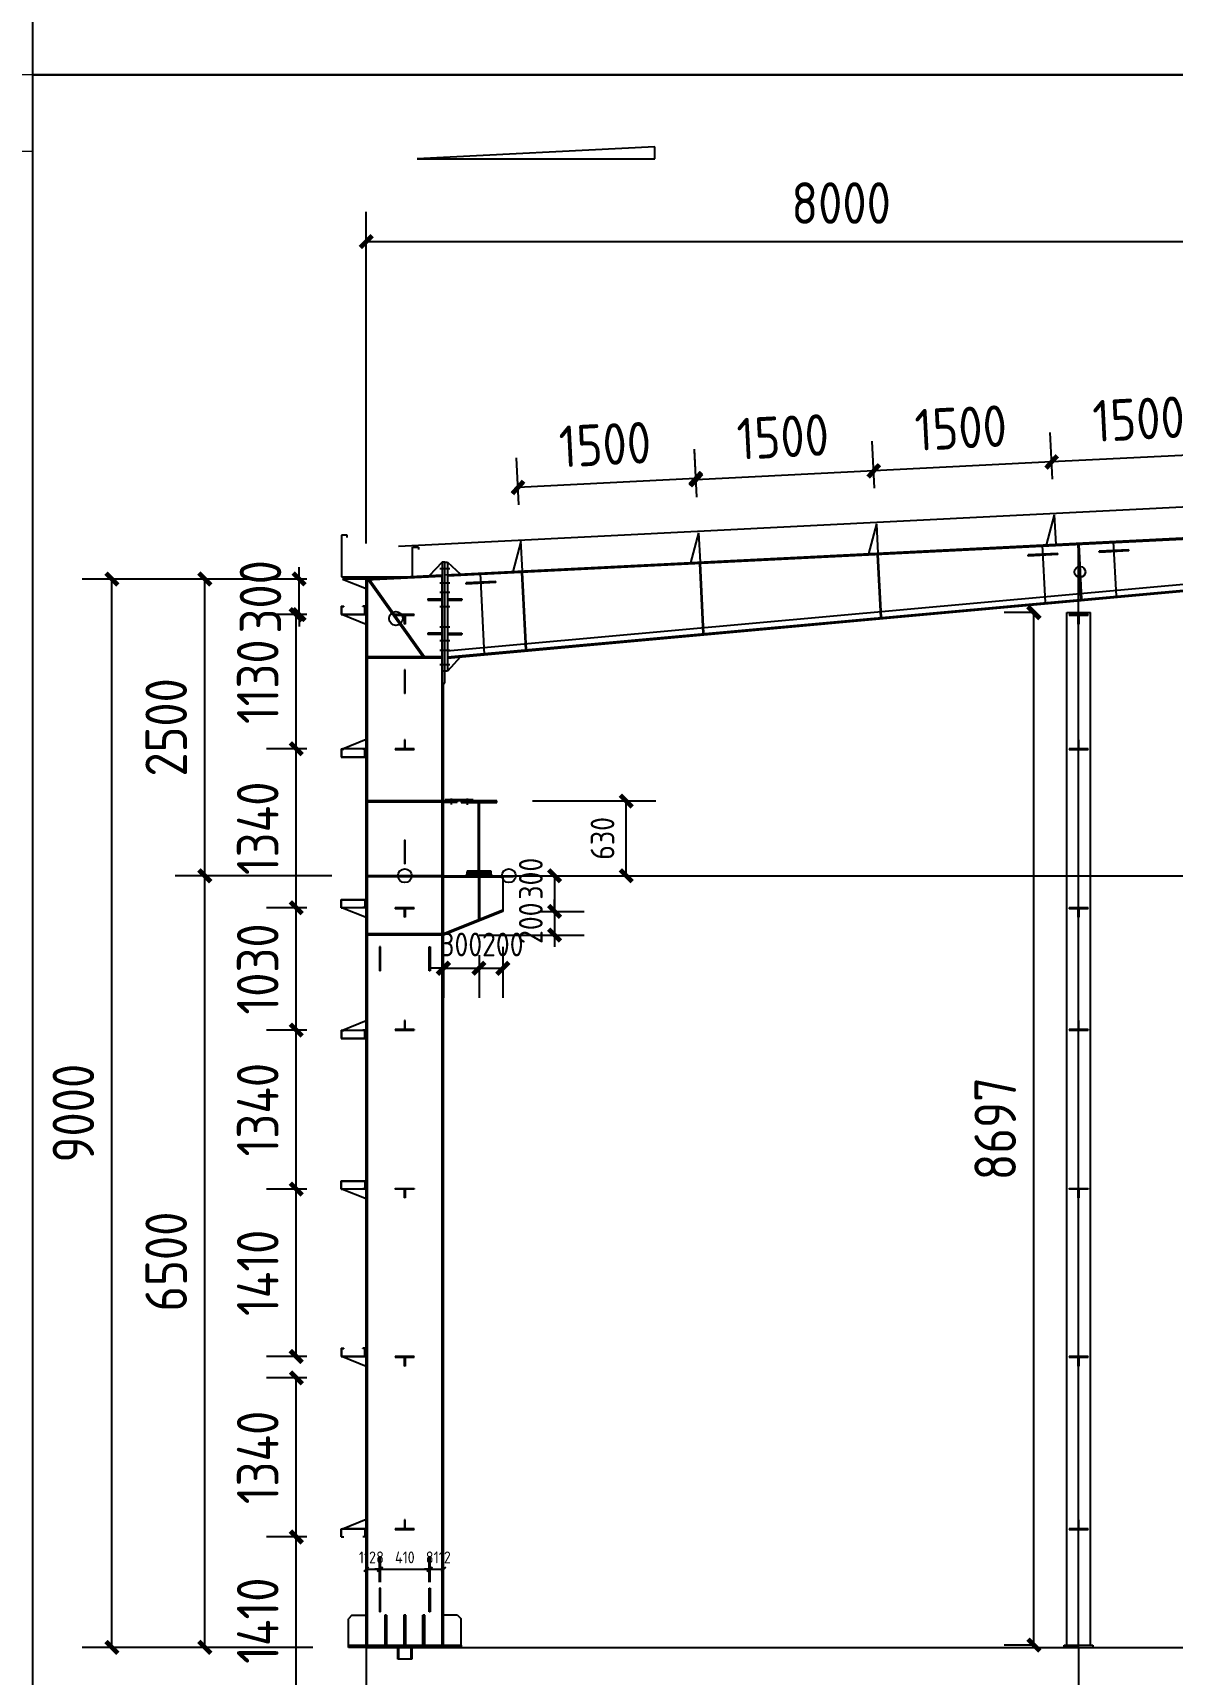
# Model space of a CAD drawing. Extents: x 411778 to 673094, y -11605 to 324395.
# Drawn here: x 494893 to 504490, y 121923 to 135750 of the extents above; entities that cross this region are included whole.
import ezdxf

# ---------------------------------------------------------------- set-up
doc = ezdxf.new("R2010")
doc.units = 0
doc.header["$LTSCALE"] = 1000
doc.header["$MEASUREMENT"] = 0
doc.layers.add('AXIS', color=3, linetype='Continuous')
doc.layers.add('DOTE', color=1, linetype='Continuous')
doc.styles.get("Standard").update_dxf_attribs({"font": 'gbenor.shx', "bigfont": 'gbcbig.shx'})
doc.dimstyles.get("Standard").update_dxf_attribs({"dimscale": 100, "dimtxt": 3.5, "dimasz": 1, "dimexe": 2.5, "dimexo": 3, "dimgap": 1.5, "dimtad": 1, "dimdec": 0, "dimzin": 0, "dimdsep": 46, "dimtxsty": 'Standard', "dimblk": 'ARCHTICK', "dimcen": 0.09, "dimadec": 0, "dimazin": 0, "dimtfac": 1, "dimtdec": 0, "dimtix": 1, "dimtmove": 2, "dimatfit": 3, "dimfxl": 1, "dimtolj": 1, "dimtzin": 0, "dimarcsym": 0})

# ---------------------------------------------------------------- blocks, each defined once
blk = doc.blocks.new('_ArchTick')
at = {"color": 0, "linetype": 'ByBlock', "const_width": 0.4}
blk.add_lwpolyline([(-0.5, -0.5), (0.5, 0.5)], dxfattribs=at)
blk = doc.blocks.new('*D35')
at = {"color": 3, "lineweight": -2}
for p, q in [((497702, 131449), (497702, 134241)), ((505702, 132546), (505702, 134241)), ((497702, 133991), (505702, 133991))]:
    blk.add_line(p, q, dxfattribs=at)
at = {"layer": 'Defpoints', "color": 0}
for p in [(505702, 133991), (505702, 132246), (497702, 131149)]:
    blk.add_point(p, dxfattribs=at)
at = {"color": 3, "lineweight": -2, "xscale": 100, "yscale": 100, "zscale": 100, "rotation": 180}
blk.add_blockref('_ArchTick', (497702, 133991), dxfattribs=at)
at = {"color": 3, "lineweight": -2, "xscale": 100, "yscale": 100, "zscale": 100}
blk.add_blockref('_ArchTick', (505702, 133991), dxfattribs=at)
at = {"color": 0, "insert": (501702, 134316), "char_height": 350, "attachment_point": 5}
blk.add_mtext('\\A1;8000', dxfattribs=at)
blk = doc.blocks.new('*D42')
at = {"color": 3, "lineweight": -2}
for p, q in [((497702, 121849), (497702, 119906)), ((503702, 121849), (503702, 119906)), ((497702, 120156), (503702, 120156))]:
    blk.add_line(p, q, dxfattribs=at)
at = {"layer": 'Defpoints', "color": 0}
for p in [(497702, 122149), (503702, 122149), (503702, 120156)]:
    blk.add_point(p, dxfattribs=at)
at = {"color": 3, "lineweight": -2, "xscale": 100, "yscale": 100, "zscale": 100, "rotation": 180}
blk.add_blockref('_ArchTick', (497702, 120156), dxfattribs=at)
at = {"color": 3, "lineweight": -2, "xscale": 100, "yscale": 100, "zscale": 100}
blk.add_blockref('_ArchTick', (503702, 120156), dxfattribs=at)
at = {"color": 0, "insert": (500702, 120480), "char_height": 350, "attachment_point": 5}
blk.add_mtext('\\A1;6000', dxfattribs=at)
blk = doc.blocks.new('*D27')
at = {"color": 3, "lineweight": -2}
for p, q in [((503482, 131989), (503462, 132384)), ((504980, 132064), (504960, 132459)), ((504973, 132209), (503475, 132135))]:
    blk.add_line(p, q, dxfattribs=at)
at = {"layer": 'Defpoints', "color": 0}
for p in [(503475, 132135), (503497, 131689), (504995, 131764)]:
    blk.add_point(p, dxfattribs=at)
at = {"color": 3, "lineweight": -2, "xscale": 100, "yscale": 100, "zscale": 100}
for p, rotation in [((503475, 132135), 182.8624052262575), ((504973, 132209), 2.862405226257474)]:
    blk.add_blockref('_ArchTick', p, dxfattribs=dict(at, rotation=rotation))
at = {"color": 0, "insert": (504208, 132497), "char_height": 350, "attachment_point": 5, "rotation": 2.8624}
blk.add_mtext('\\A1;1500', dxfattribs=at)
blk = doc.blocks.new('*D39')
at = {"color": 3, "lineweight": -2}
for p, q in [((503482, 131989), (503462, 132384)), ((501984, 131914), (501964, 132309)), ((503475, 132135), (501977, 132060))]:
    blk.add_line(p, q, dxfattribs=at)
at = {"layer": 'Defpoints', "color": 0}
for p in [(501977, 132060), (503497, 131689), (501999, 131614)]:
    blk.add_point(p, dxfattribs=at)
at = {"color": 3, "lineweight": -2, "xscale": 100, "yscale": 100, "zscale": 100}
for p, rotation in [((503475, 132135), 2.862405226257474), ((501977, 132060), 182.8624052262575)]:
    blk.add_blockref('_ArchTick', p, dxfattribs=dict(at, rotation=rotation))
at = {"color": 0, "insert": (502710, 132422), "char_height": 350, "attachment_point": 5, "rotation": 2.8624}
blk.add_mtext('\\A1;1500', dxfattribs=at)
blk = doc.blocks.new('*D40')
at = {"color": 3, "lineweight": -2}
for p, q in [((500486, 131839), (500466, 132234)), ((501984, 131914), (501964, 132309)), ((501977, 132060), (500479, 131985))]:
    blk.add_line(p, q, dxfattribs=at)
at = {"layer": 'Defpoints', "color": 0}
for p in [(500479, 131985), (500501, 131539), (501999, 131614)]:
    blk.add_point(p, dxfattribs=at)
at = {"color": 3, "lineweight": -2, "xscale": 100, "yscale": 100, "zscale": 100}
for p, rotation in [((500479, 131985), 182.8624052262575), ((501977, 132060), 2.862405226257474)]:
    blk.add_blockref('_ArchTick', p, dxfattribs=dict(at, rotation=rotation))
at = {"color": 0, "insert": (501211, 132347), "char_height": 350, "attachment_point": 5, "rotation": 2.8624}
blk.add_mtext('\\A1;1500', dxfattribs=at)
blk = doc.blocks.new('*D41')
at = {"color": 3, "lineweight": -2}
for p, q in [((500486, 131839), (500466, 132244)), ((498987, 131774), (498967, 132169)), ((500478, 131995), (498980, 131920))]:
    blk.add_line(p, q, dxfattribs=at)
at = {"layer": 'Defpoints', "color": 0}
for p in [(498980, 131920), (500501, 131539), (499002, 131474)]:
    blk.add_point(p, dxfattribs=at)
at = {"color": 3, "lineweight": -2, "xscale": 100, "yscale": 100, "zscale": 100}
for p, rotation in [((500478, 131995), 2.862405226257474), ((498980, 131920), 182.8624052262575)]:
    blk.add_blockref('_ArchTick', p, dxfattribs=dict(at, rotation=rotation))
at = {"color": 0, "insert": (499713, 132282), "char_height": 350, "attachment_point": 5, "rotation": 2.8624}
blk.add_mtext('\\A1;1500', dxfattribs=at)
blk = doc.blocks.new('*D28')
at = {"color": 3, "lineweight": -2}
for p, q in [((497202, 131149), (495310, 131149)), ((495560, 122149), (495560, 131149)), ((497252, 122149), (495310, 122149))]:
    blk.add_line(p, q, dxfattribs=at)
at = {"layer": 'Defpoints', "color": 0}
for p in [(495560, 131149), (497502, 131149), (497552, 122149)]:
    blk.add_point(p, dxfattribs=at)
at = {"color": 3, "lineweight": -2, "xscale": 100, "yscale": 100, "zscale": 100}
for p, rotation in [((495560, 131149), 90), ((495560, 122149), 270)]:
    blk.add_blockref('_ArchTick', p, dxfattribs=dict(at, rotation=rotation))
at = {"color": 0, "insert": (495235, 126649), "char_height": 350, "attachment_point": 5, "rotation": 90}
blk.add_mtext('\\A1;9000', dxfattribs=at)
blk = doc.blocks.new('*D45')
at = {"color": 3, "lineweight": -2}
for p, q in [((497412, 128649), (496092, 128649)), ((496342, 122149), (496342, 128649)), ((497252, 122149), (496092, 122149))]:
    blk.add_line(p, q, dxfattribs=at)
at = {"layer": 'Defpoints', "color": 0}
for p in [(496342, 128649), (497712, 128649), (497552, 122149)]:
    blk.add_point(p, dxfattribs=at)
at = {"color": 3, "lineweight": -2, "xscale": 100, "yscale": 100, "zscale": 100}
for p, rotation in [((496342, 128649), 90), ((496342, 122149), 270)]:
    blk.add_blockref('_ArchTick', p, dxfattribs=dict(at, rotation=rotation))
at = {"color": 0, "insert": (496017, 125399), "char_height": 350, "attachment_point": 5, "rotation": 90}
blk.add_mtext('\\A1;6500', dxfattribs=at)
blk = doc.blocks.new('*D46')
at = {"color": 3, "lineweight": -2}
for p, q in [((497202, 131149), (496092, 131149)), ((496342, 128649), (496342, 131149)), ((497412, 128649), (496092, 128649))]:
    blk.add_line(p, q, dxfattribs=at)
at = {"layer": 'Defpoints', "color": 0}
for p in [(496342, 131149), (497502, 131149), (497712, 128649)]:
    blk.add_point(p, dxfattribs=at)
at = {"color": 3, "lineweight": -2, "xscale": 100, "yscale": 100, "zscale": 100}
for p, rotation in [((496342, 131149), 90), ((496342, 128649), 270)]:
    blk.add_blockref('_ArchTick', p, dxfattribs=dict(at, rotation=rotation))
at = {"color": 0, "insert": (496017, 129899), "char_height": 350, "attachment_point": 5, "rotation": 90}
blk.add_mtext('\\A1;2500', dxfattribs=at)
blk = doc.blocks.new('*D47')
at = {"color": 3, "lineweight": -2}
for p, q in [((498652, 127980), (498652, 127620)), ((498352, 127870), (498252, 127870)), ((498352, 127870), (498652, 127870)), ((498352, 127849), (498352, 127620)), ((498652, 127870), (498752, 127870))]:
    blk.add_line(p, q, dxfattribs=at)
at = {"layer": 'Defpoints', "color": 0}
for p in [(498652, 128280), (498352, 128149), (498652, 127870)]:
    blk.add_point(p, dxfattribs=at)
at = {"color": 3, "lineweight": -2, "xscale": 100, "yscale": 100, "zscale": 100}
blk.add_blockref('_ArchTick', (498352, 127870), dxfattribs=at)
at = {"color": 3, "lineweight": -2, "xscale": 100, "yscale": 100, "zscale": 100, "rotation": 180}
blk.add_blockref('_ArchTick', (498652, 127870), dxfattribs=at)
at = {"color": 0, "insert": (498502, 128070), "char_height": 200, "attachment_point": 5}
blk.add_mtext('\\A1;300', dxfattribs=at)
blk = doc.blocks.new('*D48')
at = {"color": 3, "lineweight": -2}
for p, q in [((498852, 128049), (498852, 127620)), ((498652, 127980), (498652, 127620)), ((498652, 127870), (498852, 127870))]:
    blk.add_line(p, q, dxfattribs=at)
at = {"layer": 'Defpoints', "color": 0}
for p in [(498852, 128349), (498652, 128280), (498852, 127870)]:
    blk.add_point(p, dxfattribs=at)
at = {"color": 3, "lineweight": -2, "xscale": 100, "yscale": 100, "zscale": 100, "rotation": 180}
blk.add_blockref('_ArchTick', (498652, 127870), dxfattribs=at)
at = {"color": 3, "lineweight": -2, "xscale": 100, "yscale": 100, "zscale": 100}
blk.add_blockref('_ArchTick', (498852, 127870), dxfattribs=at)
at = {"color": 0, "insert": (498852, 128070), "char_height": 200, "attachment_point": 5}
blk.add_mtext('\\A1;200', dxfattribs=at)
blk = doc.blocks.new('*D49')
at = {"color": 3, "lineweight": -2}
for p, q in [((499152, 128649), (499538, 128649)), ((499288, 128649), (499288, 128349)), ((499152, 128349), (499538, 128349))]:
    blk.add_line(p, q, dxfattribs=at)
at = {"layer": 'Defpoints', "color": 0}
for p in [(498852, 128649), (498852, 128349), (499288, 128349)]:
    blk.add_point(p, dxfattribs=at)
at = {"color": 3, "lineweight": -2, "xscale": 100, "yscale": 100, "zscale": 100}
for p, rotation in [((499288, 128649), 90), ((499288, 128349), 270)]:
    blk.add_blockref('_ArchTick', p, dxfattribs=dict(at, rotation=rotation))
at = {"color": 0, "insert": (499088, 128624), "char_height": 200, "attachment_point": 5, "rotation": 90}
blk.add_mtext('\\A1;300', dxfattribs=at)
blk = doc.blocks.new('*D29')
at = {"color": 3, "lineweight": -2}
for p, q in [((499152, 128349), (499538, 128349)), ((499288, 128349), (499288, 128449)), ((499288, 128349), (499288, 128149)), ((498652, 128149), (499538, 128149)), ((499288, 128149), (499288, 128049))]:
    blk.add_line(p, q, dxfattribs=at)
at = {"layer": 'Defpoints', "color": 0}
for p in [(498852, 128349), (498352, 128149), (499288, 128149)]:
    blk.add_point(p, dxfattribs=at)
at = {"color": 3, "lineweight": -2, "xscale": 100, "yscale": 100, "zscale": 100}
for p, rotation in [((499288, 128349), 270), ((499288, 128149), 90)]:
    blk.add_blockref('_ArchTick', p, dxfattribs=dict(at, rotation=rotation))
at = {"color": 0, "insert": (499088, 128249), "char_height": 200, "attachment_point": 5, "rotation": 90}
blk.add_mtext('\\A1;200', dxfattribs=at)
blk = doc.blocks.new('*D50')
at = {"color": 3, "lineweight": -2}
for p, q in [((497136, 131149), (497136, 131249)), ((497202, 131149), (496886, 131149)), ((497136, 130849), (497136, 131149)), ((497202, 130849), (496886, 130849)), ((497136, 130849), (497136, 130749))]:
    blk.add_line(p, q, dxfattribs=at)
at = {"layer": 'Defpoints', "color": 0}
for p in [(497136, 131149), (497502, 131149), (497502, 130849)]:
    blk.add_point(p, dxfattribs=at)
at = {"color": 3, "lineweight": -2, "xscale": 100, "yscale": 100, "zscale": 100}
for p, rotation in [((497136, 131149), 270), ((497136, 130849), 90)]:
    blk.add_blockref('_ArchTick', p, dxfattribs=dict(at, rotation=rotation))
at = {"color": 0, "insert": (496811, 130999), "char_height": 350, "attachment_point": 5, "rotation": 90}
blk.add_mtext('\\A1;300', dxfattribs=at)
blk = doc.blocks.new('*D567')
at = {"color": 3, "lineweight": -2}
for p, q in [((499102, 129279), (500142, 129279)), ((499892, 128649), (499892, 129279)), ((499152, 128649), (500142, 128649))]:
    blk.add_line(p, q, dxfattribs=at)
at = {"layer": 'Defpoints', "color": 0}
for p in [(498802, 129279), (499892, 129279), (498852, 128649)]:
    blk.add_point(p, dxfattribs=at)
at = {"color": 3, "lineweight": -2, "xscale": 100, "yscale": 100, "zscale": 100}
for p, rotation in [((499892, 129279), 90), ((499892, 128649), 270)]:
    blk.add_blockref('_ArchTick', p, dxfattribs=dict(at, rotation=rotation))
at = {"color": 0, "insert": (499692, 128964), "char_height": 200, "attachment_point": 5, "rotation": 90}
blk.add_mtext('\\A1;630', dxfattribs=at)
blk = doc.blocks.new('*D694')
at = {"color": 3, "lineweight": -2}
for p, q in [((503702, 121849), (503702, 119906)), ((509702, 121849), (509702, 119906)), ((503702, 120156), (509702, 120156))]:
    blk.add_line(p, q, dxfattribs=at)
at = {"layer": 'Defpoints', "color": 0}
for p in [(503702, 122149), (509702, 122149), (509702, 120156)]:
    blk.add_point(p, dxfattribs=at)
at = {"color": 3, "lineweight": -2, "xscale": 100, "yscale": 100, "zscale": 100, "rotation": 180}
blk.add_blockref('_ArchTick', (503702, 120156), dxfattribs=at)
at = {"color": 3, "lineweight": -2, "xscale": 100, "yscale": 100, "zscale": 100}
blk.add_blockref('_ArchTick', (509702, 120156), dxfattribs=at)
at = {"color": 0, "insert": (506702, 120480), "char_height": 350, "attachment_point": 5}
blk.add_mtext('\\A1;6000', dxfattribs=at)
blk = doc.blocks.new('*D1287')
at = {"color": 3, "lineweight": -2}
for p, q in [((503302, 130866), (503076, 130866)), ((503326, 122169), (503326, 130866)), ((503302, 122169), (503076, 122169))]:
    blk.add_line(p, q, dxfattribs=at)
at = {"layer": 'Defpoints', "color": 0}
for p in [(503326, 130866), (503602, 130866), (503602, 122169)]:
    blk.add_point(p, dxfattribs=at)
at = {"color": 3, "lineweight": -2, "xscale": 100, "yscale": 100, "zscale": 100}
for p, rotation in [((503326, 130866), 90), ((503326, 122169), 270)]:
    blk.add_blockref('_ArchTick', p, dxfattribs=dict(at, rotation=rotation))
at = {"color": 0, "insert": (503000, 126518), "char_height": 350, "attachment_point": 5, "rotation": 90}
blk.add_mtext('\\A1;8697', dxfattribs=at)
blk = doc.blocks.new('*D1393')
at = {"color": 3, "lineweight": -2}
for p, q in [((497202, 126009), (496862, 126009)), ((497112, 124599), (497112, 126009)), ((497202, 124599), (496862, 124599))]:
    blk.add_line(p, q, dxfattribs=at)
at = {"layer": 'Defpoints', "color": 0}
for p in [(497112, 126009), (497502, 126009), (497502, 124599)]:
    blk.add_point(p, dxfattribs=at)
at = {"color": 3, "lineweight": -2, "xscale": 100, "yscale": 100, "zscale": 100}
for p, rotation in [((497112, 126009), 90), ((497112, 124599), 270)]:
    blk.add_blockref('_ArchTick', p, dxfattribs=dict(at, rotation=rotation))
at = {"color": 0, "insert": (496788, 125304), "char_height": 350, "attachment_point": 5, "rotation": 90}
blk.add_mtext('\\A1;1410', dxfattribs=at)
blk = doc.blocks.new('*D1394')
at = {"color": 3, "lineweight": -2}
for p, q in [((497202, 127349), (496862, 127349)), ((497112, 126009), (497112, 127349)), ((497202, 126009), (496862, 126009))]:
    blk.add_line(p, q, dxfattribs=at)
at = {"layer": 'Defpoints', "color": 0}
for p in [(497112, 127349), (497502, 127349), (497502, 126009)]:
    blk.add_point(p, dxfattribs=at)
at = {"color": 3, "lineweight": -2, "xscale": 100, "yscale": 100, "zscale": 100}
for p, rotation in [((497112, 127349), 90), ((497112, 126009), 270)]:
    blk.add_blockref('_ArchTick', p, dxfattribs=dict(at, rotation=rotation))
at = {"color": 0, "insert": (496788, 126679), "char_height": 350, "attachment_point": 5, "rotation": 90}
blk.add_mtext('\\A1;1340', dxfattribs=at)
blk = doc.blocks.new('*D1395')
at = {"color": 3, "lineweight": -2}
for p, q in [((497202, 128379), (496862, 128379)), ((497112, 127349), (497112, 128379)), ((497202, 127349), (496862, 127349))]:
    blk.add_line(p, q, dxfattribs=at)
at = {"layer": 'Defpoints', "color": 0}
for p in [(497112, 128379), (497502, 128379), (497502, 127349)]:
    blk.add_point(p, dxfattribs=at)
at = {"color": 3, "lineweight": -2, "xscale": 100, "yscale": 100, "zscale": 100}
for p, rotation in [((497112, 128379), 90), ((497112, 127349), 270)]:
    blk.add_blockref('_ArchTick', p, dxfattribs=dict(at, rotation=rotation))
at = {"color": 0, "insert": (496788, 127864), "char_height": 350, "attachment_point": 5, "rotation": 90}
blk.add_mtext('\\A1;1030', dxfattribs=at)
blk = doc.blocks.new('*D1396')
at = {"color": 3, "lineweight": -2}
for p, q in [((497202, 129719), (496862, 129719)), ((497112, 128379), (497112, 129719)), ((497202, 128379), (496862, 128379))]:
    blk.add_line(p, q, dxfattribs=at)
at = {"layer": 'Defpoints', "color": 0}
for p in [(497112, 129719), (497502, 129719), (497502, 128379)]:
    blk.add_point(p, dxfattribs=at)
at = {"color": 3, "lineweight": -2, "xscale": 100, "yscale": 100, "zscale": 100}
for p, rotation in [((497112, 129719), 90), ((497112, 128379), 270)]:
    blk.add_blockref('_ArchTick', p, dxfattribs=dict(at, rotation=rotation))
at = {"color": 0, "insert": (496788, 129049), "char_height": 350, "attachment_point": 5, "rotation": 90}
blk.add_mtext('\\A1;1340', dxfattribs=at)
blk = doc.blocks.new('*D1397')
at = {"color": 3, "lineweight": -2}
for p, q in [((497202, 130849), (496862, 130849)), ((497112, 129719), (497112, 130849)), ((497202, 129719), (496862, 129719))]:
    blk.add_line(p, q, dxfattribs=at)
at = {"layer": 'Defpoints', "color": 0}
for p in [(497112, 130849), (497502, 130849), (497502, 129719)]:
    blk.add_point(p, dxfattribs=at)
at = {"color": 3, "lineweight": -2, "xscale": 100, "yscale": 100, "zscale": 100}
for p, rotation in [((497112, 130849), 90), ((497112, 129719), 270)]:
    blk.add_blockref('_ArchTick', p, dxfattribs=dict(at, rotation=rotation))
at = {"color": 0, "insert": (496788, 130284), "char_height": 350, "attachment_point": 5, "rotation": 90}
blk.add_mtext('\\A1;1130', dxfattribs=at)
blk = doc.blocks.new('*D2261')
at = {"color": 3, "lineweight": -2}
for p, q in [((497202, 123079), (496863, 123079)), ((497113, 121669), (497113, 123079)), ((497202, 121669), (496863, 121669))]:
    blk.add_line(p, q, dxfattribs=at)
at = {"layer": 'Defpoints', "color": 0}
for p in [(497113, 123079), (497502, 123079), (497502, 121669)]:
    blk.add_point(p, dxfattribs=at)
at = {"color": 3, "lineweight": -2, "xscale": 100, "yscale": 100, "zscale": 100}
for p, rotation in [((497113, 123079), 90), ((497113, 121669), 270)]:
    blk.add_blockref('_ArchTick', p, dxfattribs=dict(at, rotation=rotation))
at = {"color": 0, "insert": (496788, 122374), "char_height": 350, "attachment_point": 5, "rotation": 90}
blk.add_mtext('\\A1;1410', dxfattribs=at)
blk = doc.blocks.new('*D2262')
at = {"color": 3, "lineweight": -2}
for p, q in [((497202, 124419), (496863, 124419)), ((497113, 123079), (497113, 124419)), ((497202, 123079), (496863, 123079))]:
    blk.add_line(p, q, dxfattribs=at)
at = {"layer": 'Defpoints', "color": 0}
for p in [(497113, 124419), (497502, 124419), (497502, 123079)]:
    blk.add_point(p, dxfattribs=at)
at = {"color": 3, "lineweight": -2, "xscale": 100, "yscale": 100, "zscale": 100}
for p, rotation in [((497113, 124419), 90), ((497113, 123079), 270)]:
    blk.add_blockref('_ArchTick', p, dxfattribs=dict(at, rotation=rotation))
at = {"color": 0, "insert": (496788, 123749), "char_height": 350, "attachment_point": 5, "rotation": 90}
blk.add_mtext('\\A1;1340', dxfattribs=at)
blk = doc.blocks.new('*D2297')
at = {"color": 3, "lineweight": -2}
for p, q in [((497702, 122807), (497814, 122807)), ((497814, 122699), (497814, 122907)), ((497702, 122767), (497702, 122707))]:
    blk.add_line(p, q, dxfattribs=at)
at = {"layer": 'Defpoints', "color": 0}
for p in [(497702, 122817), (497814, 122807), (497814, 122649)]:
    blk.add_point(p, dxfattribs=at)
at = {"color": 3, "lineweight": -2, "xscale": 40, "yscale": 40, "zscale": 40, "rotation": 180}
blk.add_blockref('_ArchTick', (497702, 122807), dxfattribs=at)
at = {"color": 3, "lineweight": -2, "xscale": 40, "yscale": 40, "zscale": 40}
blk.add_blockref('_ArchTick', (497814, 122807), dxfattribs=at)
at = {"color": 0, "insert": (497712, 122907), "char_height": 100, "attachment_point": 5}
blk.add_mtext('\\A1;112', dxfattribs=at)
blk = doc.blocks.new('*D2298')
at = {"color": 3, "lineweight": -2}
for p, q in [((497814, 122807), (497774, 122807)), ((497814, 122699), (497814, 122907)), ((497814, 122807), (497822, 122807)), ((497822, 122699), (497822, 122907)), ((497822, 122807), (497862, 122807))]:
    blk.add_line(p, q, dxfattribs=at)
at = {"layer": 'Defpoints', "color": 0}
for p in [(497822, 122807), (497814, 122649), (497822, 122649)]:
    blk.add_point(p, dxfattribs=at)
at = {"color": 3, "lineweight": -2, "xscale": 40, "yscale": 40, "zscale": 40}
blk.add_blockref('_ArchTick', (497814, 122807), dxfattribs=at)
at = {"color": 3, "lineweight": -2, "xscale": 40, "yscale": 40, "zscale": 40, "rotation": 180}
blk.add_blockref('_ArchTick', (497822, 122807), dxfattribs=at)
at = {"color": 0, "insert": (497818, 122907), "char_height": 100, "attachment_point": 5}
blk.add_mtext('\\A1;8', dxfattribs=at)
blk = doc.blocks.new('*D2299')
at = {"color": 3, "lineweight": -2}
for p, q in [((497822, 122699), (497822, 122907)), ((497822, 122807), (498232, 122807)), ((498232, 122699), (498232, 122907))]:
    blk.add_line(p, q, dxfattribs=at)
at = {"layer": 'Defpoints', "color": 0}
for p in [(498232, 122807), (497822, 122649), (498232, 122649)]:
    blk.add_point(p, dxfattribs=at)
at = {"color": 3, "lineweight": -2, "xscale": 40, "yscale": 40, "zscale": 40, "rotation": 180}
blk.add_blockref('_ArchTick', (497822, 122807), dxfattribs=at)
at = {"color": 3, "lineweight": -2, "xscale": 40, "yscale": 40, "zscale": 40}
blk.add_blockref('_ArchTick', (498232, 122807), dxfattribs=at)
at = {"color": 0, "insert": (498027, 122907), "char_height": 100, "attachment_point": 5}
blk.add_mtext('\\A1;410', dxfattribs=at)
blk = doc.blocks.new('*D2300')
at = {"color": 3, "lineweight": -2}
for p, q in [((498232, 122807), (498192, 122807)), ((498232, 122699), (498232, 122907)), ((498232, 122807), (498240, 122807)), ((498240, 122699), (498240, 122907)), ((498240, 122807), (498280, 122807))]:
    blk.add_line(p, q, dxfattribs=at)
at = {"layer": 'Defpoints', "color": 0}
for p in [(498240, 122807), (498232, 122649), (498240, 122649)]:
    blk.add_point(p, dxfattribs=at)
at = {"color": 3, "lineweight": -2, "xscale": 40, "yscale": 40, "zscale": 40}
blk.add_blockref('_ArchTick', (498232, 122807), dxfattribs=at)
at = {"color": 3, "lineweight": -2, "xscale": 40, "yscale": 40, "zscale": 40, "rotation": 180}
blk.add_blockref('_ArchTick', (498240, 122807), dxfattribs=at)
at = {"color": 0, "insert": (498236, 122907), "char_height": 100, "attachment_point": 5}
blk.add_mtext('\\A1;8', dxfattribs=at)
blk = doc.blocks.new('*D2301')
at = {"color": 3, "lineweight": -2}
for p, q in [((498240, 122699), (498240, 122907)), ((498240, 122807), (498352, 122807)), ((498352, 122699), (498352, 122907))]:
    blk.add_line(p, q, dxfattribs=at)
at = {"layer": 'Defpoints', "color": 0}
for p in [(498352, 122807), (498240, 122649), (498352, 122649)]:
    blk.add_point(p, dxfattribs=at)
at = {"color": 3, "lineweight": -2, "xscale": 40, "yscale": 40, "zscale": 40, "rotation": 180}
blk.add_blockref('_ArchTick', (498240, 122807), dxfattribs=at)
at = {"color": 3, "lineweight": -2, "xscale": 40, "yscale": 40, "zscale": 40}
blk.add_blockref('_ArchTick', (498352, 122807), dxfattribs=at)
at = {"color": 0, "insert": (498342, 122907), "char_height": 100, "attachment_point": 5}
blk.add_mtext('\\A1;112', dxfattribs=at)

msp = doc.modelspace()

# ---------------------------------------------------------------- linework, layer by layer
for p, q in [((500132, 134789), (498132, 134689)), ((498132, 134689), (500132, 134689)), ((500132, 134689), (500132, 134789)), ((505670.9, 131807.8), (497973.4, 131422.9)), ((503497.1, 131689.1), (503429.7, 131435.4)), ((503497.1, 131689.1), (503509.6, 131439.4)), ((505683.9, 131548.1), (498363.8, 131182.1)), ((505684.4, 131538.1), (498385.8, 131173.2)), ((500500.8, 131539.3), (500433.4, 131285.6)), ((500500.8, 131539.3), (500513.3, 131289.6)), ((501999, 131614.2), (501931.6, 131360.5)), ((501999, 131614.2), (502011.5, 131364.5)), ((499002.7, 131464.4), (498935.3, 131210.7)), ((499002.2, 131474.4), (499015.2, 131214.7)), ((502006, 131354.2), (502032.4, 130824.5)), ((502012, 131354.5), (502038.4, 130825)), ((503526.8, 131365.2), (503277.1, 131352.7)), ((503527.1, 131360.2), (503277.4, 131347.7)), ((503527.3, 131355.2), (503277.6, 131342.7)), ((503422.4, 130950.7), (503398.2, 131433.8)), ((503402.5, 131348.9), (503402, 131358.9)), ((503527.3, 131355.2), (503526.8, 131365.2)), ((503720.4, 130977.8), (503697.4, 131438.8)), ((503730.4, 130978.7), (503707.3, 131439.3)), ((504126.1, 131395.1), (503876.4, 131382.7)), ((503876.9, 131372.7), (503876.4, 131382.7)), ((504126.3, 131390.1), (503876.6, 131377.7)), ((504126.6, 131385.2), (503876.9, 131372.7)), ((504020.4, 131005), (503997.5, 131463.8)), ((504001.7, 131378.9), (504001.2, 131388.9)), ((504126.6, 131385.2), (504126.1, 131395.1)), ((498341.8, 131292.1), (498230.9, 131175.5)), ((498321.8, 131237.1), (498405.8, 131237.1)), ((498363.8, 131292.1), (498341.8, 131292.1)), ((498341.8, 131292.1), (498341.8, 130272.1)), ((498363.8, 130272.1), (498363.8, 131292.1)), ((498363.8, 131292.1), (498385.8, 131292.1)), ((498385.8, 131292.1), (498385.8, 130372.1)), ((498385.8, 131292.1), (498494.6, 131188.7)), ((500507.8, 131279.3), (500537.4, 130688.7)), ((500513.8, 131279.6), (500543.3, 130689.2)), ((503277.6, 131342.7), (503277.1, 131352.7)), ((497701.8, 131149), (497501.8, 131149)), ((497501.8, 131149), (497701.8, 131069)), ((498341.8, 131181), (497701.8, 131149)), ((498341.8, 131171), (497701.8, 131139)), ((497701.8, 122169), (497701.8, 131149)), ((497711.8, 122169), (497711.8, 131139.5)), ((498179.6, 130493.3), (497719.2, 131139.9)), ((498191.8, 130493.3), (497731, 131140.5)), ((498321.8, 131117.1), (498405.8, 131117.1)), ((498341.8, 122169), (498341.8, 131181)), ((498381.3, 130543.1), (505698.9, 131207.7)), ((498385.8, 130493.3), (505703.4, 131157.9)), ((498385.8, 130483.2), (505703.9, 131147.9)), ((498792.1, 131128.4), (498542.4, 131116)), ((498542.9, 131106), (498542.4, 131116)), ((498792.3, 131123.4), (498542.6, 131111)), ((498792.6, 131118.4), (498542.9, 131106)), ((498697.9, 130508.9), (498663.5, 131197.1)), ((498792.6, 131118.4), (498792.1, 131128.4)), ((499009.7, 131204.4), (499042.3, 130552.9)), ((499015.7, 131204.7), (499048.3, 130553.4)), ((498221.8, 130982.1), (498341.8, 130982.1)), ((498221.8, 130982.1), (498221.8, 130972.1)), ((498221.8, 130972.1), (498341.8, 130972.1)), ((498321.8, 131037.1), (498405.8, 131037.1)), ((498385.8, 130982.1), (498505.8, 130982.1)), ((498385.8, 130972.1), (498505.8, 130972.1)), ((498505.8, 130982.1), (498505.8, 130972.1)), ((497701.8, 130849), (497501.8, 130849)), ((497501.8, 130849), (497701.8, 130769)), ((498026.8, 130849), (497946.8, 130849)), ((497946.8, 130849), (497946.8, 130843)), ((497946.8, 130843), (498106.8, 130843)), ((498023.8, 130849), (498029.8, 130849)), ((498023.8, 130769), (498023.8, 130843)), ((498106.8, 130849), (498026.8, 130849)), ((498029.8, 130843), (498029.8, 130769)), ((498106.8, 130843), (498106.8, 130849)), ((498321.8, 130917.1), (498405.8, 130917.1)), ((503601.8, 122169), (503601.8, 130866.1)), ((503601.8, 130866.1), (503801.8, 130866.1)), ((503701.8, 130849), (503621.8, 130849)), ((503621.8, 130849), (503621.8, 130843)), ((503621.8, 130843), (503781.8, 130843)), ((503698.8, 130849), (503704.8, 130849)), ((503698.8, 130769), (503698.8, 130843)), ((503781.8, 130849), (503701.8, 130849)), ((503704.8, 130843), (503704.8, 130769)), ((503781.8, 130843), (503781.8, 130849)), ((503801.8, 122169), (503801.8, 130866.1)), ((498026.8, 130769), (498023.8, 130769)), ((498029.8, 130769), (498026.8, 130769)), ((498341.8, 130692.1), (498221.8, 130692.1)), ((498221.8, 130692.1), (498221.8, 130682.1)), ((498341.8, 130682.1), (498221.8, 130682.1)), ((498321.8, 130747.1), (498405.8, 130747.1)), ((498385.8, 130692.1), (498505.8, 130692.1)), ((498385.8, 130682.1), (498505.8, 130682.1)), ((498505.8, 130692.1), (498505.8, 130682.1)), ((503701.8, 130769), (503698.8, 130769)), ((503704.8, 130769), (503701.8, 130769)), ((498405.8, 130627.1), (498321.8, 130627.1)), ((498405.8, 130547.1), (498321.8, 130547.1)), ((498341.8, 130493.3), (497711.8, 130493.3)), ((498341.8, 130483.3), (497711.8, 130483.3)), ((498405.8, 130427.1), (498321.8, 130427.1)), ((498496.5, 130493.3), (498385.8, 130372.1)), ((498030.8, 130383.3), (498022.8, 130383.3)), ((498022.8, 130383.3), (498022.8, 130183.3)), ((498030.8, 130183.3), (498030.8, 130383.3)), ((498030.8, 130183.3), (498030.8, 130345.3)), ((498385.8, 130372.1), (498341.8, 130372.1)), ((498341.8, 130272.1), (498363.8, 130272.1)), ((498351.8, 122169), (498351.8, 130272.1)), ((498030.8, 130183.3), (498022.8, 130183.3)), ((497501.8, 129719), (497701.8, 129799)), ((497711.8, 129719), (497501.8, 129719)), ((497701.8, 129719), (497701.8, 128379)), ((498026.8, 129719), (497946.8, 129719)), ((497946.8, 129719), (497946.8, 129713)), ((497946.8, 129713), (498106.8, 129713)), ((498026.8, 129793), (498023.8, 129793)), ((498023.8, 129793), (498023.8, 129719)), ((498023.8, 129719), (498029.8, 129719)), ((498029.8, 129793), (498026.8, 129793)), ((498106.8, 129719), (498026.8, 129719)), ((498029.8, 129719), (498029.8, 129793)), ((498106.8, 129713), (498106.8, 129719)), ((503701.8, 129719), (503621.8, 129719)), ((503621.8, 129719), (503621.8, 129713)), ((503621.8, 129713), (503781.8, 129713)), ((503701.8, 129793), (503698.8, 129793)), ((503698.8, 129793), (503698.8, 129719)), ((503698.8, 129719), (503704.8, 129719)), ((503704.8, 129793), (503701.8, 129793)), ((503781.8, 129719), (503701.8, 129719)), ((503704.8, 129719), (503704.8, 129793)), ((503781.8, 129713), (503781.8, 129719)), ((498366.8, 129289), (498366.8, 129279)), ((498601.8, 129289), (498366.8, 129289)), ((498601.8, 129279), (498601.8, 129289)), ((498341.8, 129279), (497711.8, 129279)), ((498341.8, 129269), (497711.8, 129269)), ((498651.8, 129279), (498351.8, 129279)), ((498351.8, 129279), (498466.8, 129279)), ((498351.8, 129269), (498466.8, 129269)), ((498466.8, 129279), (498466.8, 129269)), ((498651.8, 129279), (498501.8, 129279)), ((498501.8, 129279), (498501.8, 129267)), ((498501.8, 129267), (498801.8, 129267)), ((498647.8, 128691), (498647.8, 129267)), ((498801.8, 129279), (498651.8, 129279)), ((498655.8, 128691), (498655.8, 129267)), ((498801.8, 129267), (498801.8, 129279)), ((498030.8, 128949), (498022.8, 128949)), ((498022.8, 128949), (498022.8, 128749)), ((498030.8, 128749), (498030.8, 128949)), ((498030.8, 128749), (498030.8, 128911)), ((498030.8, 128749), (498022.8, 128749)), ((498341.8, 128649), (497711.8, 128649)), ((498341.8, 128639), (497711.8, 128639)), ((498351.8, 128649), (498851.8, 128649)), ((498351.8, 128639), (498851.8, 128639)), ((498546.8, 128649), (498546.8, 128659)), ((498756.8, 128659), (498546.8, 128659)), ((498651.8, 128649), (498546.8, 128649)), ((498551.8, 128691), (498751.8, 128691)), ((498551.8, 128691), (498551.8, 128679)), ((498551.8, 128659), (498551.8, 128679)), ((498551.8, 128679), (498751.8, 128679)), ((498646.8, 128639), (498646.8, 128277.8)), ((498751.8, 128659), (498651.8, 128659)), ((498756.8, 128649), (498651.8, 128649)), ((498656.8, 128639), (498656.8, 128281.8)), ((498751.8, 128691), (498751.8, 128679)), ((498751.8, 128679), (498751.8, 128659)), ((498756.8, 128659), (498756.8, 128649)), ((498851.8, 128649), (498851.8, 128349)), ((498851.8, 128649), (498941.8, 128649)), ((498941.8, 128639), (498851.8, 128639)), ((498941.8, 128649), (498941.8, 128639)), ((498941.8, 128649), (520461.8, 128649)), ((497711.8, 128379), (497501.8, 128379)), ((497501.8, 128379), (497701.8, 128299)), ((498022.8, 128379), (497946.8, 128379)), ((497946.8, 128373), (497946.8, 128379)), ((497946.8, 128379), (498106.8, 128379)), ((498026.8, 128379), (497946.8, 128379)), ((497946.8, 128379), (497946.8, 128373)), ((498026.8, 128373), (497946.8, 128373)), ((497946.8, 128373), (498106.8, 128373)), ((498023.8, 128379), (498029.8, 128379)), ((498023.8, 128299), (498023.8, 128373)), ((498106.8, 128379), (498026.8, 128379)), ((498029.8, 128373), (498029.8, 128299)), ((498106.8, 128373), (498106.8, 128379)), ((498851.8, 128359.8), (498351.8, 128159.8)), ((498851.8, 128349), (498351.8, 128149)), ((503697.8, 128379), (503621.8, 128379)), ((503621.8, 128373), (503621.8, 128379)), ((503621.8, 128379), (503781.8, 128379)), ((503701.8, 128379), (503621.8, 128379)), ((503621.8, 128379), (503621.8, 128373)), ((503701.8, 128373), (503621.8, 128373)), ((503621.8, 128373), (503781.8, 128373)), ((503698.8, 128379), (503704.8, 128379)), ((503698.8, 128299), (503698.8, 128373)), ((503781.8, 128379), (503701.8, 128379)), ((503704.8, 128373), (503704.8, 128299)), ((503781.8, 128373), (503781.8, 128379)), ((498026.8, 128299), (498023.8, 128299)), ((498029.8, 128299), (498026.8, 128299)), ((503705.8, 128302.5), (503697.8, 128302.5)), ((503701.8, 128299), (503698.8, 128299)), ((503704.8, 128299), (503701.8, 128299)), ((498341.8, 128159), (497711.8, 128159)), ((498341.8, 128149), (497711.8, 128149)), ((497821.8, 128049), (497813.8, 128049)), ((497813.8, 128049), (497813.8, 127849)), ((497821.8, 127849), (497821.8, 128049)), ((497821.8, 127849), (497821.8, 128049)), ((498231.8, 127849), (498231.8, 128049)), ((498231.8, 127849), (498231.8, 128049)), ((498231.8, 128049), (498239.8, 128049)), ((498239.8, 128049), (498239.8, 127849)), ((497821.8, 127849), (497821.8, 128011)), ((498231.8, 127849), (498231.8, 128011)), ((497821.8, 127849), (497813.8, 127849)), ((498239.8, 127849), (498231.8, 127849)), ((497501.8, 127349), (497701.8, 127429)), ((497501.8, 127349), (497701.8, 127349)), ((498026.8, 127355), (497946.8, 127355)), ((497946.8, 127355), (497946.8, 127349)), ((497946.8, 127349), (498106.8, 127349)), ((498026.8, 127429), (498023.8, 127429)), ((498023.8, 127429), (498023.8, 127355)), ((498023.8, 127355), (498029.8, 127355)), ((498029.8, 127429), (498026.8, 127429)), ((498106.8, 127355), (498026.8, 127355)), ((498029.8, 127355), (498029.8, 127429)), ((498106.8, 127355), (498106.8, 127349)), ((503701.8, 127355), (503621.8, 127355)), ((503621.8, 127355), (503621.8, 127349)), ((503621.8, 127349), (503781.8, 127349)), ((503701.8, 127429), (503698.8, 127429)), ((503698.8, 127429), (503698.8, 127355)), ((503698.8, 127355), (503704.8, 127355)), ((503704.8, 127429), (503701.8, 127429)), ((503781.8, 127355), (503701.8, 127355)), ((503704.8, 127355), (503704.8, 127429)), ((503781.8, 127355), (503781.8, 127349)), ((497701.8, 126009), (497501.8, 126009)), ((497501.8, 126009), (497701.8, 125929)), ((497946.8, 126009), (497946.8, 126015)), ((497946.8, 126015), (498106.8, 126015)), ((498026.8, 126009), (497946.8, 126009)), ((497991.5, 126009), (497946.8, 126009)), ((498023.8, 125935), (498023.8, 126009)), ((498023.8, 126009), (498029.8, 126009)), ((498106.8, 126009), (498026.8, 126009)), ((498029.8, 126009), (498029.8, 125935)), ((498106.8, 126015), (498106.8, 126009)), ((503621.8, 126009), (503621.8, 126015)), ((503621.8, 126015), (503781.8, 126015)), ((503701.8, 126009), (503621.8, 126009)), ((503666.5, 126009), (503621.8, 126009)), ((503698.8, 126009), (503704.8, 126009)), ((503698.8, 125935), (503698.8, 126009)), ((503781.8, 126009), (503701.8, 126009)), ((503704.8, 126009), (503704.8, 125935)), ((503781.8, 126015), (503781.8, 126009)), ((498026.8, 125935), (498023.8, 125935)), ((498029.8, 125935), (498026.8, 125935)), ((503701.8, 125935), (503698.8, 125935)), ((503704.8, 125935), (503701.8, 125935)), ((497701.8, 124599), (497501.8, 124599)), ((497501.8, 124599), (497701.8, 124519)), ((498026.8, 124599), (497946.8, 124599)), ((497946.8, 124599), (497946.8, 124593)), ((497946.8, 124593), (498106.8, 124593)), ((498023.8, 124599), (498029.8, 124599)), ((498023.8, 124519), (498023.8, 124593)), ((498106.8, 124599), (498026.8, 124599)), ((498029.8, 124593), (498029.8, 124519)), ((498106.8, 124593), (498106.8, 124599)), ((503701.8, 124599), (503621.8, 124599)), ((503621.8, 124599), (503621.8, 124593)), ((503621.8, 124593), (503781.8, 124593)), ((503698.8, 124599), (503704.8, 124599)), ((503698.8, 124519), (503698.8, 124593)), ((503781.8, 124599), (503701.8, 124599)), ((503704.8, 124593), (503704.8, 124519)), ((503781.8, 124593), (503781.8, 124599)), ((498026.8, 124519), (498023.8, 124519)), ((498029.8, 124519), (498026.8, 124519)), ((503701.8, 124519), (503698.8, 124519)), ((503704.8, 124519), (503701.8, 124519)), ((497501.8, 123149), (497701.8, 123229)), ((498026.8, 123223), (498023.8, 123223)), ((498023.8, 123223), (498023.8, 123149)), ((498029.8, 123223), (498026.8, 123223)), ((498029.8, 123149), (498029.8, 123223)), ((503701.8, 123223), (503698.8, 123223)), ((503698.8, 123223), (503698.8, 123149)), ((503704.8, 123223), (503701.8, 123223)), ((503704.8, 123149), (503704.8, 123223)), ((497701.8, 123149), (497501.8, 123149)), ((498026.8, 123149), (497946.8, 123149)), ((497946.8, 123149), (497946.8, 123143)), ((497946.8, 123143), (498106.8, 123143)), ((498023.8, 123149), (498029.8, 123149)), ((498106.8, 123149), (498026.8, 123149)), ((498106.8, 123143), (498106.8, 123149)), ((503701.8, 123149), (503621.8, 123149)), ((503621.8, 123149), (503621.8, 123143)), ((503621.8, 123143), (503781.8, 123143)), ((503698.8, 123149), (503704.8, 123149)), ((503781.8, 123149), (503701.8, 123149)), ((503781.8, 123143), (503781.8, 123149)), ((497821.8, 122649), (497813.8, 122649)), ((497813.8, 122649), (497813.8, 122449)), ((497821.8, 122449), (497821.8, 122649)), ((497821.8, 122449), (497821.8, 122649)), ((498231.8, 122449), (498231.8, 122649)), ((498231.8, 122449), (498231.8, 122649)), ((498231.8, 122649), (498239.8, 122649)), ((498239.8, 122649), (498239.8, 122449)), ((497821.8, 122449), (497821.8, 122611)), ((498231.8, 122449), (498231.8, 122611)), ((497581.8, 122419), (497551.8, 122389)), ((497551.8, 122169), (497551.8, 122389)), ((497581.8, 122419), (497701.8, 122419)), ((497821.8, 122449), (497813.8, 122449)), ((497865.8, 122419), (497857.8, 122419)), ((497857.8, 122419), (497857.8, 122169)), ((497873.8, 122419), (497865.8, 122419)), ((497873.8, 122419), (497873.8, 122169)), ((498026.8, 122419), (498018.8, 122419)), ((498018.8, 122419), (498018.8, 122169)), ((498034.8, 122419), (498026.8, 122419)), ((498034.8, 122169), (498034.8, 122419)), ((498179.8, 122169), (498179.8, 122419)), ((498187.8, 122419), (498179.8, 122419)), ((498195.8, 122419), (498187.8, 122419)), ((498195.8, 122169), (498195.8, 122419)), ((498239.8, 122449), (498231.8, 122449)), ((498471.8, 122419), (498351.8, 122419)), ((498471.8, 122419), (498501.8, 122389)), ((498501.8, 122169), (498501.8, 122389)), ((497551.8, 122149), (497551.8, 122169)), ((497551.8, 122169), (498501.8, 122169)), ((498026.8, 122149), (497551.8, 122149)), ((497701.8, 122149), (521701.8, 122149)), ((497976.8, 122149), (498076.8, 122149)), ((498018.8, 122169), (498034.8, 122169)), ((498501.8, 122149), (498026.8, 122149)), ((498501.8, 122169), (498501.8, 122149)), ((503581.8, 122149), (503581.8, 122169)), ((503581.8, 122169), (503821.8, 122169)), ((503701.8, 122149), (503581.8, 122149)), ((503821.8, 122169), (503821.8, 122149))]:
    msp.add_line(p, q)
at = {"color": 6}
for p, q in [((497542.2, 131518.5), (497492.2, 131518.5)), ((497492.2, 131518.5), (497492.2, 131168.5)), ((497542.2, 131498.5), (497542.2, 131518.5)), ((498092.2, 131168.5), (498092.2, 131418.5)), ((498092.2, 131418.5), (498142.2, 131418.5)), ((498142.2, 131418.5), (498142.2, 131398.5)), ((497492.2, 131168.5), (498092.2, 131168.5)), ((497491.8, 130919), (497491.8, 130849)), ((497491.8, 130919), (497511.8, 130919)), ((497491.8, 130849), (497691.8, 130849)), ((497494.3, 130916.5), (497494.3, 130851.5)), ((497494.3, 130916.5), (497511.8, 130916.5)), ((497494.3, 130851.5), (497689.3, 130851.5)), ((497511.8, 130919), (497511.8, 130916.5)), ((497691.8, 130919), (497671.8, 130919)), ((497671.8, 130916.5), (497671.8, 130919)), ((497689.3, 130916.5), (497671.8, 130916.5)), ((497689.3, 130851.5), (497689.3, 130916.5)), ((497691.8, 130849), (497691.8, 130919)), ((497691.8, 130849), (497691.8, 130919)), ((497491.8, 129719), (497491.8, 129649)), ((497491.8, 129719), (497511.8, 129719)), ((497494.3, 129716.5), (497494.3, 129651.5)), ((497494.3, 129716.5), (497511.8, 129716.5)), ((497511.8, 129719), (497511.8, 129716.5)), ((497691.8, 129719), (497671.8, 129719)), ((497671.8, 129716.5), (497671.8, 129719)), ((497689.3, 129716.5), (497671.8, 129716.5)), ((497689.3, 129651.5), (497689.3, 129716.5)), ((497691.8, 129649), (497691.8, 129719)), ((497691.8, 129649), (497691.8, 129719)), ((497491.8, 129649), (497691.8, 129649)), ((497494.3, 129651.5), (497689.3, 129651.5)), ((497491.8, 128379), (497491.8, 128449)), ((497491.8, 128449), (497691.8, 128449)), ((497491.8, 128379), (497511.8, 128379)), ((497494.3, 128381.5), (497494.3, 128446.5)), ((497494.3, 128446.5), (497689.3, 128446.5)), ((497494.3, 128381.5), (497511.8, 128381.5)), ((497511.8, 128379), (497511.8, 128381.5)), ((497689.3, 128381.5), (497671.8, 128381.5)), ((497671.8, 128381.5), (497671.8, 128379)), ((497691.8, 128379), (497671.8, 128379)), ((497689.3, 128446.5), (497689.3, 128381.5)), ((497691.8, 128449), (497691.8, 128379)), ((497691.8, 128449), (497691.8, 128379)), ((497491.8, 127349), (497491.8, 127279)), ((497491.8, 127349), (497511.8, 127349)), ((497494.3, 127346.5), (497494.3, 127281.5)), ((497494.3, 127346.5), (497511.8, 127346.5)), ((497511.8, 127349), (497511.8, 127346.5)), ((497691.8, 127349), (497671.8, 127349)), ((497671.8, 127346.5), (497671.8, 127349)), ((497689.3, 127346.5), (497671.8, 127346.5)), ((497689.3, 127281.5), (497689.3, 127346.5)), ((497691.8, 127279), (497691.8, 127349)), ((497691.8, 127279), (497691.8, 127349)), ((497491.8, 127279), (497691.8, 127279)), ((497494.3, 127281.5), (497689.3, 127281.5)), ((497491.8, 126009), (497491.8, 126079)), ((497491.8, 126079), (497691.8, 126079)), ((497491.8, 126009), (497511.8, 126009)), ((497494.3, 126011.5), (497494.3, 126076.5)), ((497494.3, 126076.5), (497689.3, 126076.5)), ((497494.3, 126011.5), (497511.8, 126011.5)), ((497511.8, 126009), (497511.8, 126011.5)), ((497689.3, 126011.5), (497671.8, 126011.5)), ((497671.8, 126011.5), (497671.8, 126009)), ((497691.8, 126009), (497671.8, 126009)), ((497689.3, 126076.5), (497689.3, 126011.5)), ((497691.8, 126079), (497691.8, 126009)), ((497691.8, 126079), (497691.8, 126009)), ((497491.8, 124669), (497491.8, 124599)), ((497491.8, 124669), (497511.8, 124669)), ((497491.8, 124599), (497691.8, 124599)), ((497494.3, 124666.5), (497494.3, 124601.5)), ((497494.3, 124666.5), (497511.8, 124666.5)), ((497494.3, 124601.5), (497689.3, 124601.5)), ((497511.8, 124669), (497511.8, 124666.5)), ((497691.8, 124669), (497671.8, 124669)), ((497671.8, 124666.5), (497671.8, 124669)), ((497689.3, 124666.5), (497671.8, 124666.5)), ((497689.3, 124601.5), (497689.3, 124666.5)), ((497691.8, 124599), (497691.8, 124669)), ((497691.8, 124599), (497691.8, 124669)), ((497491.8, 123079), (497491.8, 123149)), ((497491.8, 123149), (497691.8, 123149)), ((497491.8, 123079), (497511.8, 123079)), ((497494.3, 123081.5), (497494.3, 123146.5)), ((497494.3, 123146.5), (497689.3, 123146.5)), ((497494.3, 123081.5), (497511.8, 123081.5)), ((497511.8, 123079), (497511.8, 123081.5)), ((497689.3, 123081.5), (497671.8, 123081.5)), ((497671.8, 123081.5), (497671.8, 123079)), ((497691.8, 123079), (497671.8, 123079)), ((497689.3, 123146.5), (497689.3, 123081.5)), ((497691.8, 123149), (497691.8, 123079)), ((497691.8, 123149), (497691.8, 123079))]:
    msp.add_line(p, q, dxfattribs=at)
at = {"color": 1}
for p, q in [((503725.4, 130978.2), (503702.3, 131439)), ((498185.7, 130493.3), (497725.1, 131140.2)), ((498026.8, 130383.3), (498026.8, 130183.3)), ((498651.8, 128691), (498651.8, 129267)), ((498026.8, 128949), (498026.8, 128749)), ((498651.8, 128639), (498651.8, 128279.8)), ((497817.8, 128049), (497817.8, 127849)), ((498235.8, 128049), (498235.8, 127849)), ((497817.8, 122649), (497817.8, 122449)), ((498235.8, 122649), (498235.8, 122449)), ((497966.8, 122049), (497966.8, 122149)), ((497976.8, 122049), (497976.8, 122149)), ((498076.8, 122149), (498076.8, 122049)), ((498086.8, 122149), (498086.8, 122049)), ((498086.8, 122049), (497966.8, 122049)), ((498026.8, 122049), (497976.8, 122049))]:
    msp.add_line(p, q, dxfattribs=at)
at = {"color": 2}
for p, q in [((498416.8, 129299), (498416.8, 129249)), ((498551.8, 129299), (498551.8, 129247))]:
    msp.add_line(p, q, dxfattribs=at)
for points in [[(494893.5, 156395), (524593.5, 156395), (524593.5, 135395), (494893.5, 135395)], [(494893.5, 135395), (524593.5, 135395), (524593.5, 114395), (494893.5, 114395)]]:
    msp.add_lwpolyline(points, close=True)
at = {"lineweight": 15}
msp.add_lwpolyline([(487468.5, 134753), (494893.5, 134753), (494893.5, 135395), (487468.5, 135395)], dxfattribs=at)
for centre, radius in [((503713.9, 131208.6), 45.6), ((497951.8, 130816.6), 58), ((498026.8, 128649), 58), ((498902.7, 128649), 58)]:
    msp.add_circle(centre, radius)
at = {"layer": 'AXIS'}
for p, q in [((497701.8, 122149), (497701.8, 118149)), ((503701.8, 122149), (503701.8, 118149))]:
    msp.add_line(p, q, dxfattribs=at)
at = {"layer": 'DOTE'}
msp.add_line((503701.8, 122149), (503701.8, 131449), dxfattribs=at)
at = {"layer": 'DOTE', "color": 0}
msp.add_line((497701.8, 122169), (497701.8, 125019.8), dxfattribs=at)

# ---------------------------------------------------------------- dimensions: what is measured, and where the dimension line sits
for base, p1, p2, override, picture, middle in [((505701.8, 133991), (497701.8, 131149), (505701.8, 132245.9), {"dimclrd": 3, "dimclre": 3}, '*D35', (501701.8, 134316)), ((498651.8, 127870.5), (498351.8, 128149), (498651.8, 128279.8), {"dimtxt": 2, "dimgap": 1, "dimclrd": 3, "dimclre": 3}, '*D47', (498501.8, 128070.5)), ((497821.8, 122807), (497813.8, 122649), (497821.8, 122649), {"dimtxt": 1, "dimasz": 0.4, "dimexe": 1, "dimexo": 0.5, "dimgap": 0.5, "dimclrd": 3, "dimclre": 3}, '*D2298', (497817.8, 122907)), ((498231.8, 122807), (497821.8, 122649), (498231.8, 122649), {"dimtxt": 1, "dimasz": 0.4, "dimexe": 1, "dimexo": 0.5, "dimgap": 0.5, "dimclrd": 3, "dimclre": 3}, '*D2299', (498026.8, 122907)), ((498239.8, 122807), (498231.8, 122649), (498239.8, 122649), {"dimtxt": 1, "dimasz": 0.4, "dimexe": 1, "dimexo": 0.5, "dimgap": 0.5, "dimclrd": 3, "dimclre": 3}, '*D2300', (498235.8, 122907)), ((503701.8, 120155.5), (497701.8, 122149), (503701.8, 122149), {"dimclrd": 3, "dimclre": 3}, '*D42', (500701.8, 120480.5)), ((509701.8, 120155.5), (503701.8, 122149), (509701.8, 122149), {"dimclrd": 3, "dimclre": 3}, '*D694', (506701.8, 120480.5))]:
    dim = msp.add_linear_dim(base=base, p1=p1, p2=p2, dimstyle='Standard', override=override)
    dim.commit()
    dim.dimension.update_dxf_attribs({"geometry": picture, "text_midpoint": middle})
for base, p1, p2, angle, override, picture, middle in [((503474.8, 132134.5), (504995.2, 131764), (503497.1, 131689.1), 2.86241, {"dimclrd": 3, "dimclre": 3}, '*D27', (504207.7, 132496.6)), ((500478.6, 131984.7), (501999, 131614.2), (500500.8, 131539.3), 2.86241, {"dimclrd": 3, "dimclre": 3}, '*D40', (501211.4, 132346.8)), ((501976.7, 132059.6), (503497.1, 131689.1), (501999, 131614.2), 2.86241, {"dimclrd": 3, "dimclre": 3}, '*D39', (502709.5, 132421.7)), ((498979.9, 131919.8), (500500.8, 131539.3), (499002.2, 131474.4), 2.86241, {"dimclrd": 3, "dimclre": 3}, '*D41', (499712.8, 132281.9)), ((497136.5, 131149), (497501.8, 130849), (497501.8, 131149), 90, {"dimclrd": 3, "dimclre": 3}, '*D50', (496811.5, 130999)), ((495560, 131149), (497551.8, 122149), (497501.8, 131149), 90, {"dimclrd": 3, "dimclre": 3}, '*D28', (495235, 126649)), ((496342, 131149), (497711.8, 128649), (497501.8, 131149), 90, {"dimclrd": 3, "dimclre": 3}, '*D46', (496017, 129899)), ((497112.5, 130849), (497501.8, 129719), (497501.8, 130849), 90, {"dimclrd": 3, "dimclre": 3}, '*D1397', (496787.5, 130284)), ((497112.5, 129719), (497501.8, 128379), (497501.8, 129719), 90, {"dimclrd": 3, "dimclre": 3}, '*D1396', (496787.5, 129049)), ((499892.5, 129279), (498851.8, 128649), (498801.8, 129279), 90, {"dimtxt": 2, "dimgap": 1, "dimclrd": 3, "dimclre": 3}, '*D567', (499692.5, 128964)), ((496342, 128649), (497551.8, 122149), (497711.8, 128649), 90, {"dimclrd": 3, "dimclre": 3}, '*D45', (496017, 125399)), ((499288.5, 128149), (498851.8, 128349), (498351.8, 128149), 90, {"dimtxt": 2, "dimgap": 1, "dimclrd": 3, "dimclre": 3}, '*D29', (499088.5, 128249)), ((497112.5, 128379), (497501.8, 127349), (497501.8, 128379), 90, {"dimclrd": 3, "dimclre": 3}, '*D1395', (496787.5, 127864)), ((497112.5, 127349), (497501.8, 126009), (497501.8, 127349), 90, {"dimclrd": 3, "dimclre": 3}, '*D1394', (496787.5, 126679)), ((497112.5, 126009), (497501.8, 124599), (497501.8, 126009), 90, {"dimclrd": 3, "dimclre": 3}, '*D1393', (496787.5, 125304)), ((497112.5, 124419), (497501.8, 123079), (497501.8, 124419), 90, {"dimclrd": 3, "dimclre": 3}, '*D2262', (496787.5, 123749)), ((497112.5, 123079), (497501.8, 121669), (497501.8, 123079), 90, {"dimclrd": 3, "dimclre": 3}, '*D2261', (496787.5, 122374))]:
    dim = msp.add_linear_dim(base=base, p1=p1, p2=p2, angle=angle, dimstyle='Standard', override=override)
    dim.commit()
    dim.dimension.update_dxf_attribs({"geometry": picture, "text_midpoint": middle})
dim = msp.add_aligned_dim(p1=(503601.8, 122169), p2=(503601.8, 130866.1), distance=276.3, dimstyle='Standard', override={"dimclrd": 3, "dimclre": 3})
dim.commit()
dim.dimension.update_dxf_attribs({"geometry": '*D1287', "text_midpoint": (503000.5, 126517.5)})
dim = msp.add_linear_dim(base=(499288.5, 128349), p1=(498851.8, 128649), p2=(498851.8, 128349), angle=90, dimstyle='Standard', override={"dimtxt": 2, "dimgap": 1, "dimclrd": 3, "dimclre": 3})
dim.commit()
dim.dimension.update_dxf_attribs({"geometry": '*D49', "text_midpoint": (499088.5, 128624), "dimtype": 160})
for base, p1, p2, override, picture, middle in [((498851.8, 127870.5), (498651.8, 128279.8), (498851.8, 128349), {"dimtxt": 2, "dimgap": 1, "dimclrd": 3, "dimclre": 3}, '*D48', (498851.8, 128070.5)), ((497813.8, 122807), (497701.8, 122816.5), (497813.8, 122649), {"dimtxt": 1, "dimasz": 0.4, "dimexe": 1, "dimexo": 0.5, "dimgap": 0.5, "dimclrd": 3, "dimclre": 3}, '*D2297', (497711.8, 122907)), ((498351.8, 122807), (498239.8, 122649), (498351.8, 122648.5), {"dimtxt": 1, "dimasz": 0.4, "dimexe": 1, "dimexo": 0.5, "dimgap": 0.5, "dimclrd": 3, "dimclre": 3}, '*D2301', (498341.8, 122907))]:
    dim = msp.add_linear_dim(base=base, p1=p1, p2=p2, dimstyle='Standard', override=override)
    dim.commit()
    dim.dimension.update_dxf_attribs({"geometry": picture, "text_midpoint": middle, "dimtype": 160})

doc.saveas('drawing.dxf')
